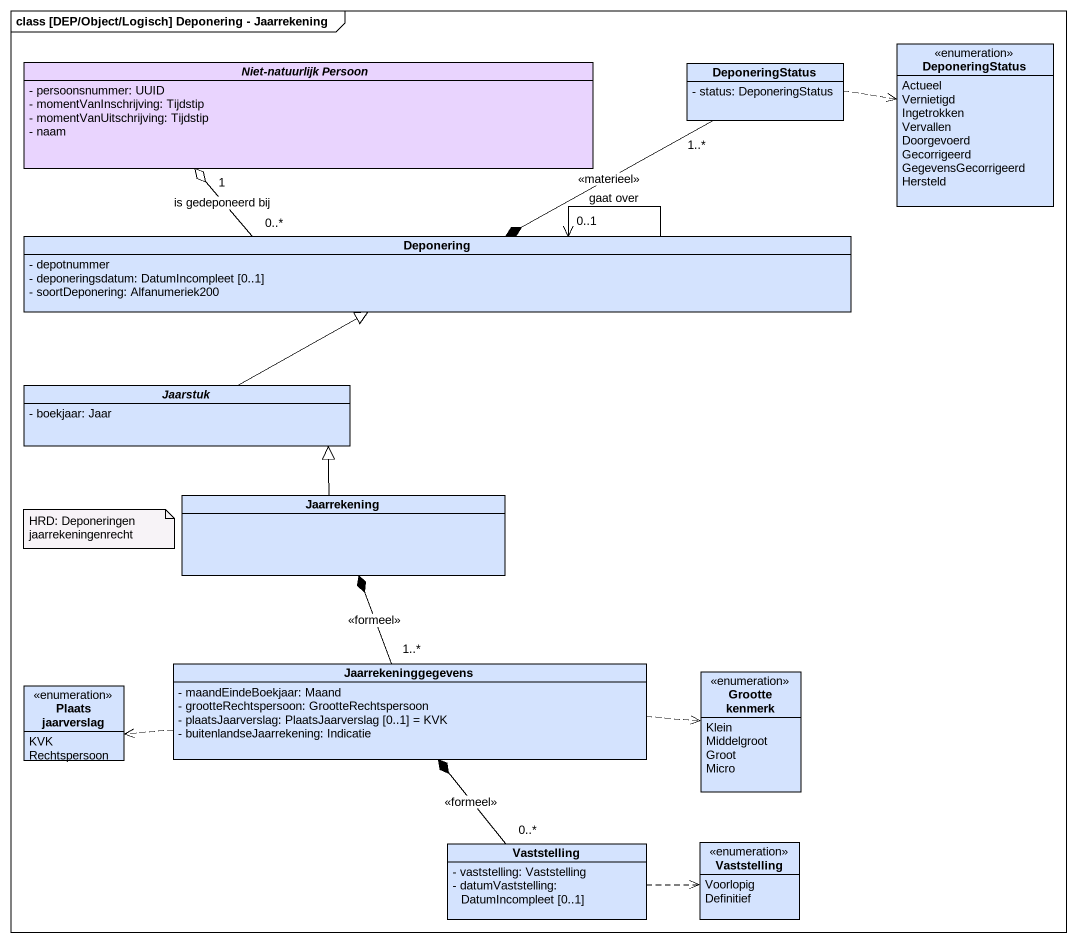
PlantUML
@startuml
mainframe class [DEP/Object/Logisch] Deponering - Jaarrekening
hide circle
hide empty members
skinparam classAttributeIconSize 0
enum DeponeringStatus #D4E3FE {
  Actueel
  Vernietigd
  Ingetrokken
  Vervallen
  Doorgevoerd
  Gecorrigeerd
  GegevensGecorrigeerd
  Hersteld
}
abstract class "Niet-natuurlijk Persoon" as Niet_natuurlijk_Persoon #E9D4FE {
  - persoonsnummer: UUID
  - momentVanInschrijving: Tijdstip
  - momentVanUitschrijving: Tijdstip
  - naam
}
class "DeponeringStatus" as DeponeringStatus_2 #D4E3FE {
  - status: DeponeringStatus
}
class Deponering #D4E3FE {
  - depotnummer
  - deponeringsdatum: DatumIncompleet [0..1]
  - soortDeponering: Alfanumeriek200
}
abstract class Jaarstuk #D4E3FE {
  - boekjaar: Jaar
}
class Jaarrekening #D4E3FE
enum "Plaats jaarverslag" as Plaats_jaarverslag #D4E3FE {
  KVK
  Rechtspersoon
}
class Jaarrekeninggegevens #D4E3FE {
  - maandEindeBoekjaar: Maand
  - grootteRechtspersoon: GrootteRechtspersoon
  - plaatsJaarverslag: PlaatsJaarverslag [0..1] = KVK
  - buitenlandseJaarrekening: Indicatie
}
enum "Grootte kenmerk" as Grootte_kenmerk #D4E3FE {
  Klein
  Middelgroot
  Groot
  Micro
}
class Vaststelling #D4E3FE {
  - vaststelling: Vaststelling
  - datumVaststelling: DatumIncompleet [0..1]
}
enum "Vaststelling" as Vaststelling_2 #D4E3FE {
  Voorlopig
  Definitief
}
DeponeringStatus_2 .right.> DeponeringStatus
DeponeringStatus_2 "1..*" -left-* Deponering : <<materieel>>
Deponering "0..*" -up-o "1" Niet_natuurlijk_Persoon : is gedeponeerd bij
Deponering --> "0..1" Deponering : gaat over
Jaarstuk -right-|> Deponering
Jaarrekening -up-|> Jaarstuk
Jaarrekeninggegevens "1..*" -up-* Jaarrekening : <<formeel>>
Jaarrekeninggegevens .left.> Plaats_jaarverslag
Jaarrekeninggegevens .right.> Grootte_kenmerk
Vaststelling "0..*" -up-* Jaarrekeninggegevens : <<formeel>>
Vaststelling .right.> Vaststelling_2
note as N1
  HRD: Deponeringen jaarrekeningenrecht
end note
@enduml
